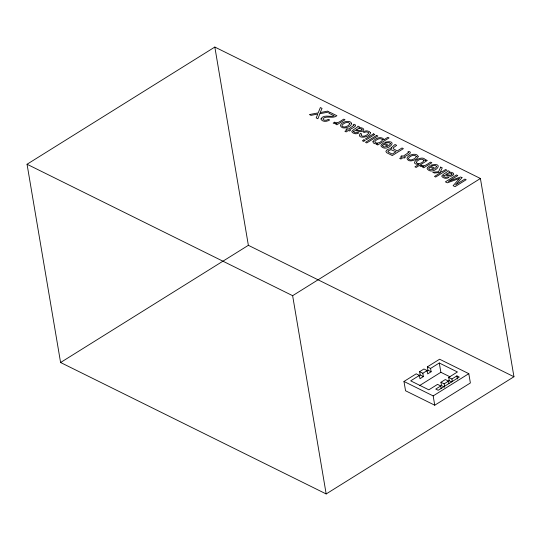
<?xml version="1.0" encoding="UTF-8"?>
<svg xmlns="http://www.w3.org/2000/svg" width="541" height="541" viewBox="0 0 541 541"><rect width="100%" height="100%" fill="white"/><g stroke="black" fill="none" stroke-linecap="round" stroke-linejoin="round"><path stroke-width="0.81" d="M27.05 164.248L214.831 47.053L480.415 178.489L513.95 376.752L326.169 493.947L60.585 362.511L27.05 164.248L292.634 295.684L326.169 493.947M60.585 362.511L248.366 245.316L513.95 376.752M292.634 295.684L480.415 178.489M403.971 381.459L416.212 373.817L419.417 375.4L419.972 378.714L423.38 376.583L422.819 373.276L419.62 371.694L423.961 368.982L427.16 370.571L427.721 373.878L431.123 371.755L430.562 368.448L427.363 366.859L439.603 359.217L468.804 373.669L470.379 382.967L434.741 405.209L405.54 390.758L403.971 381.459L433.172 395.911L434.741 405.209M419.417 375.4L410.693 380.844L428.83 389.824L437.554 384.38L440.753 385.963L441.172 388.445M422.819 373.276L427.16 370.571M430.562 368.448L439.285 363.004L457.422 371.978L448.699 377.422L449.26 380.729L451.823 381.993M418.815 375.853L420.174 375.001L423.38 376.583M426.558 371.018L427.924 370.166L431.123 371.755M419.41 385.686L440.861 372.296L449.929 376.786M444.716 387.146L441.517 385.564L440.956 382.257L445.297 379.545L448.496 381.128L448.922 383.61M440.753 385.963L435.769 389.074L438.169 390.264L459.289 377.084L456.888 375.894L451.904 379.004L448.699 377.422M440.956 382.257L444.154 383.84L448.496 381.128M447.901 381.581L449.26 380.729M433.172 395.911L468.804 373.669M456.888 375.894L457.422 379.038M451.904 379.004L452.323 381.486M444.154 383.84L444.574 386.321M439.285 363.004L440.861 372.296M427.363 366.859L427.924 370.166M419.62 371.694L420.174 375.001M214.831 47.053L248.366 245.316M372.965 141.688C372.945 143.906 376.002 144.034 377.625 143.71L376.55 144.379L377.753 144.974L389.04 137.935L387.809 137.319L383.67 139.903L383.711 139.051C380.776 135.94 374.778 138.374 372.965 141.688M382.46 139.666L382.46 140.099C380.999 142.269 376.847 144.433 374.771 142.053L374.798 141.593C376.265 139.443 380.343 137.34 382.46 139.666M351.636 123.416C351.292 126.256 347.707 127.331 345.293 127.865A4.558 2.489 -9.6 0 1 342.385 127.69C335.636 124.234 349.466 118.161 351.636 123.416M418.146 156.329C417.801 159.176 414.217 160.251 411.802 160.778A4.558 2.489 -9.6 0 1 408.895 160.609C402.152 157.147 415.975 151.081 418.146 156.329M423.921 160.237L423.901 160.697C422.447 162.902 418.565 164.802 416.306 162.74L416.232 162.408C417.368 160.028 421.831 157.796 423.921 160.237M391.15 147.923L391.346 148.795C389.324 148.66 386.504 149.343 385.882 151.514L386.646 152.684L392.279 155.571L403.383 148.647L402.017 147.964L397.256 150.939L393.111 148.66L393.402 147.727L396.675 145.326L394.998 144.494L391.15 147.923M370.389 132.782C370.659 137.657 355.417 139.301 360.455 133.411L361.659 134.006L361.057 135.52C363.464 137.326 366.96 135.419 368.59 133.39A2.279 1.244 -9.6 0 0 368.367 132.41L366.21 131.862L364.167 132.444L362.97 131.848L364.722 131.159A3.794 2.069 -9.6 0 1 367.123 130.902L369.205 131.47L370.389 132.782M353.875 125.411L348.282 129.191L347.106 128.609L345.997 129.299L347.173 129.881L344.908 131.294L346.159 131.916L348.424 130.503L349.418 130.996L350.527 130.3L349.533 129.806C350.629 128.744 359.136 125.661 354.091 124.247L353.016 124.917L353.875 125.411M408.644 152.515L403.052 156.295L401.875 155.713L400.766 156.41L401.943 156.991L399.684 158.398L400.935 159.02L403.194 157.607L404.188 158.1L405.304 157.411L404.303 156.917C405.398 155.855 413.906 152.772 408.861 151.352L407.792 152.028L408.644 152.515M390.514 143.737L389.02 145.576L383.623 142.905L381.371 144.643L380.905 145.813C386.179 153.691 400.739 138.739 384.8 142.29L386.017 142.892L389.175 142.662L390.514 143.737M436.675 166.587L435.187 168.427L429.791 165.756L427.532 167.494L427.072 168.657C432.34 176.542 446.9 161.59 430.967 165.133L432.185 165.735L435.343 165.505L436.675 166.587M353.686 131.233L353.929 132.072L355.565 132.809L357.784 132.369L358.933 132.937C356.756 134.371 353.361 133.999 351.846 131.808L351.806 131.443C353.496 128.947 357.574 127.818 358.014 126.148L359.427 126.837L358.893 127.825C360.793 126.979 365.919 128.819 362.815 130.942C359.941 133.485 356.316 128.995 353.686 131.233M443.674 175.771L443.918 176.609L445.547 177.347L447.765 176.9L448.922 177.475C446.744 178.902 443.35 178.53 441.835 176.346L441.794 175.974C443.485 173.478 447.563 172.349 448.002 170.679L449.415 171.369L448.881 172.363C450.781 171.511 455.907 173.35 452.803 175.473C449.923 178.023 446.298 173.533 443.674 175.771M349.912 123.706L348.194 125.688L345.374 126.864A2.529 1.38 -9.6 0 1 343.359 126.864L342.25 126.303L341.912 125.512C343.237 123.152 348.079 120.859 349.912 123.706M416.421 156.619L414.704 158.601L411.89 159.778A2.529 1.38 -9.6 0 1 409.875 159.784L408.766 159.223L408.421 158.425C409.747 156.065 414.589 153.772 416.421 156.619M425.24 160.055L425.118 160.555L426.152 159.913L427.295 160.474L416.151 167.433L414.947 166.838L418.977 164.322C407.393 164.606 421.737 154.219 425.226 159.663L425.24 160.055M362.03 129.549L361.489 130.32L360.238 130.746L355.91 129.759L359.075 128.433L361.442 128.873L362.03 129.549M452.019 174.08L451.478 174.858L450.227 175.277L445.899 174.29L449.057 172.971L451.431 173.411L452.019 174.08M382.751 145.265L382.974 146.408L384.421 147.003L387.904 146.239L383.812 144.21L382.751 145.265M428.918 168.116L429.141 169.259L430.582 169.854L434.071 169.083L429.98 167.061L428.918 168.116M387.998 151.061L388.289 152.089L392.205 154.09L395.998 151.723L390.893 149.668L387.998 151.061M321.185 118.418L321.016 119.405C322.862 122.225 327.19 121.651 329.665 119.98L328.407 119.351L326.548 120.19L324.384 120.23L323.092 119.514L323.18 118.357C327.149 115.375 332.823 119.067 336.894 115.733L330.138 112.393L328.854 113.197L334.23 115.855C330.098 117.411 324.262 114.212 321.185 118.418M319.907 113.698L317.885 118.756L316.174 117.911L317.844 113.982L311.034 115.368L309.405 114.564L318.209 112.859L320.346 107.551L322.044 108.389L320.204 112.582L327.569 111.121L329.212 111.94L319.907 113.698M440.678 167.101L438.589 171.734L432.739 172.227L434.315 173.012L440.935 172.437L434.484 176.461L435.674 177.049L446.778 170.117L445.588 169.529L442.552 171.429L440.469 171.565L442.254 167.879L440.678 167.101M462.007 177.658L455.536 184.934L464.875 179.071L466.18 179.72L455.069 186.652L453.115 185.685L459.6 178.388L447.333 182.817L445.392 181.864L456.503 174.932L457.801 175.575L448.401 181.404L460.648 176.981L462.007 177.658M334.608 122.219L333.168 123.111L334.372 123.585L337.117 123.341L335.718 124.214L336.894 124.795L344.989 119.744L343.751 119.135C341.141 120.42 337.834 124.159 334.608 122.219M363.937 139.821L362.396 140.788L363.653 141.411L365.195 140.444L363.937 139.821M373.506 133.857L365.445 138.888L366.703 139.51L374.764 134.479L373.506 133.857M376.617 135.399L365.513 142.33L366.751 142.939L377.855 136.007L376.617 135.399M421.466 165.208L420.026 166.101L421.229 166.574L423.975 166.33L422.575 167.203L423.752 167.784L431.846 162.733L430.609 162.117C427.999 163.409 424.692 167.149 421.466 165.208"/></g></svg>
